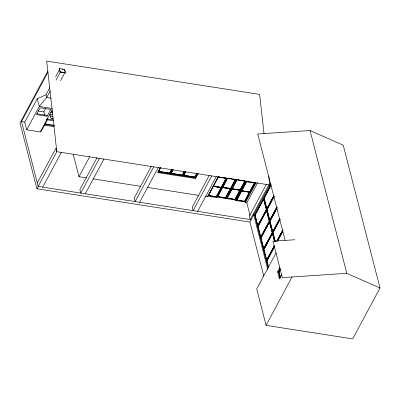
<?xml version="1.0" encoding="UTF-8"?>
<svg xmlns="http://www.w3.org/2000/svg" width="400" height="400" viewBox="0 0 400 400"><rect width="100%" height="100%" fill="white"/><g stroke="black" fill="none" stroke-linecap="round" stroke-linejoin="round"><path stroke-width="0.6" d="M251.14 219.71L38.19 186.425L21.505 121.605L47.925 72.325L47.675 71.345L20 122.96L36.94 188.765L249.885 222.045L263.825 276.21M52.21 109.64L40.26 131.925L26.725 129.81L24.74 122.11L37.275 98.735L46 94.745L49.795 87.665M59.29 68.815L59.435 68.54L64.62 69.35L65.47 72.67L65.325 72.945L60.145 72.135L59.29 68.815L59.72 69.15L55.635 76.775M26.725 129.81L39.255 106.435L46.71 97.505L50.215 90.97M60.145 72.135L59.435 68.54M56.055 80.08L60.43 71.91L60.505 72.19M44.78 115.505L43.845 111.88L45.53 108.735M60.51 80.775L64.89 72.61M47.05 116.265L50.705 109.45L40.13 107.795L36.475 114.615L47.05 116.265L46.805 115.31L36.815 113.75M47.285 119.975L41.16 131.395L40.08 131.225M37.29 182.925L55.91 148.2L56.81 151.7L36.94 188.765M42.705 187.13L61.32 152.405M86.36 177.83L78.985 176.68L89.76 156.58M97.045 157.57L79.88 189.585L80.78 193.085L99.4 158.36M85.29 193.79L103.91 159.065M151.38 166.065L134.215 198.075L135.12 201.575L153.74 166.85M139.63 202.28L158.25 167.555M160.28 167.725L157.67 172.585L195.57 178.51L198.175 173.645M171.71 169.44L169.695 173.195L158.51 171.45L160.485 167.55M158.51 171.45L160.525 167.69M169.695 173.195L171.675 169.3M170.125 173.86L172.43 169.555M184.345 171.415L182.33 175.17L171.14 173.42L172.83 170.06M171.14 173.42L173.155 169.665M182.33 175.17L184.31 171.275M182.755 175.835L185.065 171.53M196.975 173.39L194.96 177.145L183.775 175.395L185.465 172.035M183.775 175.395L185.79 171.64M194.96 177.145L196.94 173.25M195.57 178.51L195.39 177.81L197.695 173.505M209.395 175.13L192.23 207.145L193.13 210.645L211.75 175.92M197.64 211.35L216.26 176.625M218.265 176.6L207.46 196.76L205.615 196.47M226.265 177.955L216.275 196.795L208.425 195.565L213.255 186.35L221.14 187.72L213.255 186.35M218.265 177.005L226.15 178.37L221.285 187.445L213.435 186.215L218.265 177.005L225.51 178.135M208.425 195.565L218.415 176.73M216.275 196.795L221.105 187.58M221.01 188.875L221.595 187.79M224.22 182.885L224.805 181.795M207.28 196.06L216.755 197.54L226.975 178.47M217.66 196.555L222.525 187.48L230.375 188.705L225.55 197.92L217.66 196.555L225.55 197.92M222.71 187.345L227.54 178.13L222.71 187.345L230.56 188.57L235.39 179.36L230.56 188.57M217.7 196.695L222.525 187.48M225.51 197.78L230.375 188.705M226.1 198.53L236.325 179.465M227.135 198.035L232 188.96L239.85 190.19L235.02 199.4L227.135 198.035L235.02 199.4M237.655 179.845L244.9 180.98L240.035 190.055L232.185 188.825L237.015 179.61M227.17 198.175L232 188.96M232.185 188.825L237.05 179.75M234.985 199.26L239.85 190.19M240.035 190.055L244.865 180.84L243.055 180.555M250.085 215.605L246.815 202.91L245.355 202.68L245.175 201.98L235.705 200.5L235.575 200.01L245.8 180.945M235.705 200.5L246.22 180.89M236.735 200.005L241.6 190.93L249.45 192.16L244.625 201.375L236.735 200.005L244.625 201.375M250.84 182.245L254.5 182.95L249.635 192.025L241.785 190.795L246.615 181.585L249.635 182.055M236.775 200.145L241.6 190.93M241.785 190.795L246.615 181.585M244.585 201.235L249.45 192.16M249.635 192.025L254.465 182.81M245.175 201.98L255.695 182.37M245.355 202.68L256.165 182.525M246.815 202.91L257.57 182.85M266.5 184.055L249.335 216.07L250.235 219.57L268.855 184.845M249.885 222.045L270.625 183.37M268.155 267.61L254.62 215.04L270.935 184.615M254.95 215.045L263.72 199.055L266.46 209.7L257.87 225.715L254.95 215.045L257.87 225.715M273.88 195.495L266.72 208.845L263.98 198.205L271.14 184.855M255.13 215.075L263.72 199.055M266.9 208.875L264.165 198.23L271.035 185.42M257.69 225.685L266.28 209.67L263.54 199.03M267.19 208.34L268.62 205.67M269.19 204.6L273.77 196.06M257.575 226.52L273.89 196.095M266.495 210.51L269.235 221.15L260.645 237.17L257.905 226.525L266.495 210.51L269.415 221.18L260.825 237.195L258.085 226.555L266.675 210.54M273.005 214.48L269.675 220.325L266.935 209.685L274.095 196.335M269.855 220.355L267.12 209.715L274.275 196.365M269.675 220.325L276.835 206.98M273.58 213.415L277.015 207.005M260.53 238L277.135 207.03M269.45 221.99L272.19 232.63L263.6 248.65L260.86 238.01L269.45 221.99L272.215 232.07M279.79 218.46L272.63 231.805L269.89 221.165L277.05 207.82M271.795 233.725L263.78 248.675L261.04 238.035L269.63 222.02M277.39 223.29L272.81 231.835L270.075 221.195L276.945 208.38M277.965 222.225L279.68 219.02M263.485 249.48L279.8 219.055M270.17 253.75L266.555 260.13L263.815 249.49L272.405 233.47L274.385 241.155M275.13 241.515L272.845 232.645L280.005 219.3M266.735 260.155L263.995 249.515L272.3 234.035M275.31 241.54L273.03 232.675L280.185 219.325M266.555 260.13L274.285 245.715M276.73 241.15L282.745 229.94M270.745 252.685L274.18 246.275M276.91 241.18L281.78 232.105M266.445 260.96L274.6 245.75M277.22 240.86L283.05 229.995M268.6 268.065L266.77 260.97L274.5 246.555M277.52 240.925L282.96 230.78M268.475 266.91L266.95 260.995L274.395 247.115M277.7 240.95L282.855 231.34M276.18 252.66L256.715 288.96L266.085 325.36L352.71 338.9L380 288.005L343.24 145.195L310.035 130.525L257.74 133.995L285.13 240.4M281.7 274.485L279.405 278.765L277.605 271.765L279.9 267.485M280.16 278.32L278.505 271.905L280.225 268.695M280.275 277.51L278.835 271.91L280.31 269.16M280.46 277.54L279.015 271.94L280.49 269.19M266.085 325.36L292.035 276.965M294.835 239.755L272.96 241.205L282.33 277.61L346.795 273.33L380 288.005M62.06 69.25L63.265 69.435M60.29 71.86L65.47 72.67M51.17 98.2L46.71 97.505L46 94.745M52.175 108.455L39.255 106.435L37.275 98.735M51.205 111.385L52.435 111.575M51.25 111.55L52.48 111.745M50.73 112.515L52.58 112.805M37.97 110.96L43.845 111.88M52.715 114.655L49.805 114.2L50.815 118.12L53.14 118.485M50.085 116.035L52.995 116.49M53.205 119.82L47.04 118.86L46.6 119.685L53.38 120.745M45.29 123.9L54.485 125.335M44.455 124.215L54.265 125.75M21.505 121.605L24.74 122.11M44.265 125.16L54.07 126.695M230.56 178.605L231.765 178.79M232.975 178.98L234.185 179.17M238.22 179.8L239.43 179.99M240.64 180.18L241.845 180.365M227.575 178.27L235.425 179.5M218.45 176.87L226.3 178.095M251.595 182.065L252.8 182.25M268.745 175.91L269.76 184.985L56.81 151.7L46.67 61.1L259.62 94.385L264.03 133.8M246.65 181.725L254.5 182.95M158.47 171.31L169.66 173.055M171.105 173.28L182.295 175.03M183.735 175.255L194.925 177.005M158.095 171.98L195.39 177.81M222.675 187.205L230.525 188.43M232.15 188.685L240 189.915M213.4 186.075L221.25 187.305M222.565 187.62L230.415 188.845M232.04 189.1L239.89 190.33M241.75 190.655L249.6 191.885M241.64 191.07L249.49 192.3M208.385 195.425L216.235 196.655M235.575 200.01L216.63 197.05L216.755 197.54M93.12 178.885L140.455 186.285M147.215 187.34L198.855 195.415M254.62 215.04L253.72 214.9L267.815 269.66M277.605 271.765L278.505 271.905M310.035 130.525L346.795 273.33M269.46 183.82L269.76 184.985M263.655 198.195L274.695 241.1M272.74 234.09L274.565 241.185M64.54 69.905L65.325 72.945M73.25 154.4L78.985 176.68M51.87 118.125L52.22 118.315L51.89 118.1"/></g></svg>
